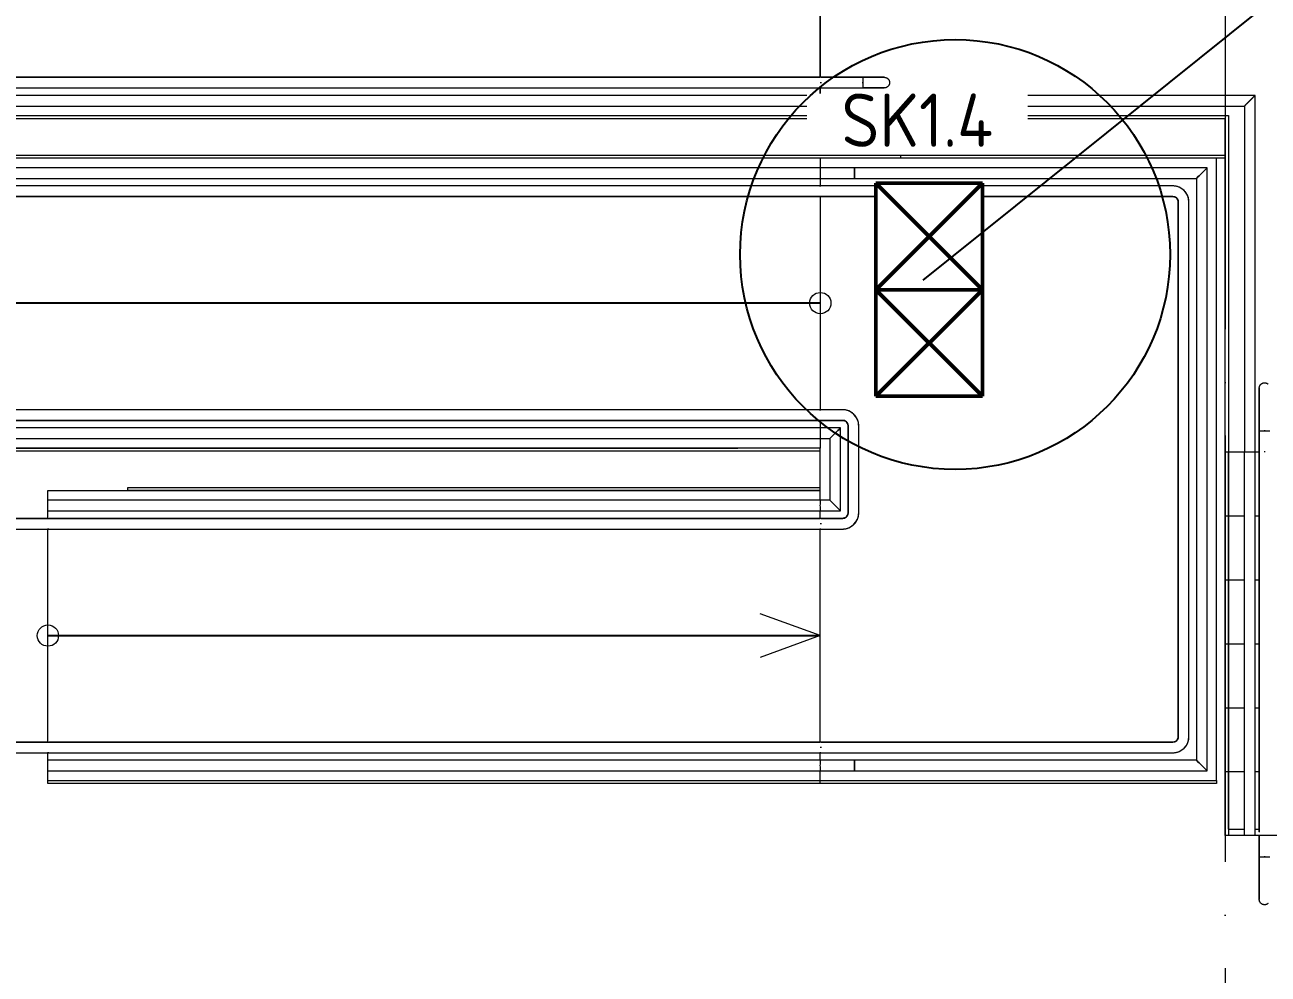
# Model space of a CAD drawing. Header units: millimetres. Extents: x -325553 to 627452, y -28539 to 738858.
# Drawn here: x -39598 to -33764, y 139935 to 144390 of the extents above; entities that cross this region are included whole.
import ezdxf

# ---------------------------------------------------------------- set-up
doc = ezdxf.new("R2010")
doc.units = ezdxf.units.MM
doc.set_wipeout_variables(frame=1)
doc.linetypes.add('ADSK_Линия сетки', pattern=[25, 20, -2.5, 0, -2.5])
for name, color, linetype in [('000_доп.МДУ', 7, 'Continuous'), ('Стены', 194, 'Continuous'), ('Узлы', 7, 'Continuous')]:
    doc.layers.add(name, color=color, linetype=linetype)
for name, color, linetype, lineweight in [('Аннотация', 7, 'Continuous', 18), ('Лестницы', 252, 'Continuous', 9), ('Маркировка Не АУ', 7, 'Continuous', 25), ('НО СКУД', 7, 'Continuous', 50), ('Ограждение', 252, 'Continuous', 9), ('Оси', 252, 'Continuous', 9), ('Пандусы', 7, 'Continuous', 18), ('Стены наружные', 7, 'Continuous', 18)]:
    doc.layers.add(name, color=color, linetype=linetype, lineweight=lineweight)
doc.styles.add('ISOCPEUR', font='isocpeur.ttf', dxfattribs={"width": 0.9, "height": 350})

# ---------------------------------------------------------------- blocks, each defined once
blk = doc.blocks.new('1 этаж')
at = {"layer": 'Аннотация', "color": 251, "lineweight": 20, "true_color": 0x636466}
for q in [(-36887.7, -28631.1), (-36887.7, -28836.3)]:
    blk.add_line((-36605.8, -28733.7), q, dxfattribs=at)
for centre in [(-36605.8, -27173.7), (-40230.8, -28733.7)]:
    blk.add_circle(centre, 50, dxfattribs=at)
at = {"layer": 'Лестницы', "color": 251, "true_color": 0x636466}
for p, q in [((-36605.8, -25112.9), (-36605.8, -26114.6)), ((-36605.8, -26162.9), (-36605.8, -26198.7)), ((-36605.8, -26248.7), (-36605.8, -26293.7)), ((-36605.8, -26293.7), (-34690.8, -26293.7)), ((-34690.8, -26293.7), (-34690.8, -27872.3)), ((-34690.8, -27872.3), (-34615.8, -27872.3)), ((-34690.8, -28172.3), (-34690.8, -27872.3)), ((-34690.8, -27872.3), (-34615.8, -27872.3)), ((-34565.4, -27872.3), (-34545.8, -27872.3)), ((-34565.4, -27872.3), (-34545.8, -27872.3)), ((-34690.8, -28472.3), (-34690.8, -28172.3)), ((-34690.8, -28172.3), (-34615.8, -28172.3)), ((-34690.8, -28172.3), (-34615.8, -28172.3)), ((-34565.8, -28172.3), (-34545.8, -28172.3)), ((-34565.8, -28172.3), (-34545.8, -28172.3)), ((-34690.8, -28772.3), (-34690.8, -28472.3)), ((-34690.8, -28472.3), (-34615.8, -28472.3)), ((-34690.8, -28472.3), (-34615.8, -28472.3)), ((-34565.8, -28472.3), (-34545.8, -28472.3)), ((-34565.8, -28472.3), (-34545.8, -28472.3)), ((-34690.8, -29072.3), (-34690.8, -28772.3)), ((-34690.8, -28772.3), (-34615.8, -28772.3)), ((-34690.8, -28772.3), (-34615.8, -28772.3)), ((-34565.8, -28772.3), (-34545.8, -28772.3)), ((-34565.8, -28772.3), (-34545.8, -28772.3)), ((-34690.8, -29372.3), (-34690.8, -29072.3)), ((-34690.8, -29072.3), (-34615.8, -29072.3)), ((-34690.8, -29072.3), (-34615.8, -29072.3)), ((-34565.8, -29072.3), (-34545.8, -29072.3)), ((-34565.8, -29072.3), (-34545.8, -29072.3)), ((-34690.8, -29642.3), (-34690.8, -29372.3)), ((-34690.8, -29372.3), (-34615.8, -29372.3)), ((-34690.8, -29372.3), (-34615.8, -29372.3)), ((-34565.8, -29372.3), (-34545.8, -29372.3)), ((-34565.8, -29372.3), (-34545.8, -29372.3))]:
    blk.add_line(p, q, dxfattribs=at)
at = {"layer": 'Ограждение', "color": 251, "true_color": 0x636466}
for p, q in [((-42603.8, -26113.7), (-36607.8, -26113.7)), ((-36605.8, -26113.7), (-42601.8, -26113.7)), ((-36603.8, -26113.7), (-36607.8, -26113.7)), ((-36603.8, -26113.7), (-36605.8, -26113.7)), ((-36405.8, -26113.7), (-36603.8, -26113.7)), ((-36603.8, -26113.7), (-36405.8, -26113.7)), ((-36603.8, -26141.1), (-36603.8, -26136.4)), ((-36603.8, -26136.4), (-36603.8, -26141.1)), ((-36405.8, -26113.7), (-36405.8, -26163.7)), ((-36405.8, -26141.1), (-36405.8, -26136.4)), ((-36405.8, -26136.4), (-36405.8, -26138.7)), ((-36405.8, -26138.7), (-36405.8, -26141.1)), ((-42603.8, -26163.7), (-36607.8, -26163.7)), ((-42601.8, -26163.7), (-36605.8, -26163.7)), ((-36603.8, -26163.7), (-36607.8, -26163.7)), ((-36605.8, -26163.7), (-36603.8, -26163.7)), ((-36603.8, -26163.7), (-36605.8, -26163.7)), ((-36605.8, -26163.7), (-36603.8, -26163.7)), ((-36603.8, -26163.7), (-36405.8, -26163.7)), ((-36603.8, -26163.7), (-36405.8, -26163.7)), ((-36605.8, -26198.7), (-42604.8, -26198.7)), ((-42604.8, -26248.7), (-36605.8, -26248.7)), ((-34565.4, -26198.7), (-36605.8, -26198.7)), ((-36605.8, -26198.7), (-36605.8, -26248.7)), ((-36605.8, -26248.7), (-34615.4, -26248.7)), ((-34615.4, -26248.7), (-34615.4, -27872.3)), ((-34565.4, -27872.3), (-34565.4, -26198.7)), ((-36606.8, -26538.7), (-42606.8, -26538.7)), ((-36445.8, -26538.7), (-36606.8, -26538.7)), ((-34790.8, -26538.7), (-36445.8, -26538.7)), ((-36445.8, -26538.7), (-36445.8, -26588.7)), ((-36445.8, -26588.7), (-36445.8, -26538.7)), ((-34790.8, -29368.7), (-34790.8, -26538.7)), ((-42606.8, -26588.7), (-36606.8, -26588.7)), ((-36606.8, -26588.7), (-36445.8, -26588.7)), ((-36445.8, -26588.7), (-34840.8, -26588.7)), ((-34840.8, -26588.7), (-34840.8, -29318.7)), ((-36609.8, -26623.7), (-42605.8, -26623.7)), ((-36607.8, -26623.7), (-42603.8, -26623.7)), ((-36603.8, -26623.7), (-36607.8, -26623.7)), ((-36603.8, -26623.7), (-36607.8, -26623.7)), ((-36606.8, -26623.7), (-36603.8, -26623.7)), ((-36445.8, -26623.7), (-36603.8, -26623.7)), ((-34950.8, -26623.7), (-36603.8, -26623.7)), ((-34950.8, -26623.7), (-36445.8, -26623.7)), ((-42605.8, -26673.7), (-36609.8, -26673.7)), ((-36607.8, -26673.7), (-42603.8, -26673.7)), ((-36603.8, -26673.7), (-36607.8, -26673.7)), ((-36603.8, -26673.7), (-36607.8, -26673.7)), ((-36603.8, -26673.7), (-36606.8, -26673.7)), ((-36603.8, -26673.7), (-36445.8, -26673.7)), ((-34950.8, -26673.7), (-36603.8, -26673.7)), ((-36445.8, -26673.7), (-34950.8, -26673.7)), ((-34925.8, -26698.7), (-34925.8, -29208.7)), ((-34925.8, -29208.7), (-34925.8, -26698.7)), ((-34875.8, -29208.7), (-34875.8, -26698.7)), ((-34875.8, -29208.7), (-34875.8, -26698.7)), ((-36607.8, -27673.7), (-42603.8, -27673.7)), ((-36609.8, -27673.7), (-42447.8, -27673.7)), ((-36603.8, -27673.7), (-36607.8, -27673.7)), ((-36603.8, -27673.7), (-36607.8, -27673.7)), ((-36606.8, -27673.7), (-36603.8, -27673.7)), ((-36500.8, -27673.7), (-36603.8, -27673.7)), ((-36500.8, -27673.7), (-36603.8, -27673.7)), ((-36607.8, -27723.7), (-42603.8, -27723.7)), ((-42447.8, -27723.7), (-36609.8, -27723.7)), ((-36606.8, -27758.7), (-42447.8, -27758.7)), ((-36603.8, -27723.7), (-36607.8, -27723.7)), ((-36603.8, -27723.7), (-36607.8, -27723.7)), ((-36603.8, -27723.7), (-36606.8, -27723.7)), ((-36510.8, -27758.7), (-36606.8, -27758.7)), ((-36603.8, -27723.7), (-36500.8, -27723.7)), ((-36500.8, -27723.7), (-36603.8, -27723.7)), ((-36510.8, -28148.7), (-36510.8, -27758.7)), ((-36475.8, -27748.7), (-36475.8, -28158.7)), ((-36475.8, -28158.7), (-36475.8, -27748.7)), ((-36425.8, -28158.7), (-36425.8, -27748.7)), ((-36425.8, -28158.7), (-36425.8, -27748.7)), ((-34545.8, -27772.3), (-34545.8, -27866.4)), ((-34545.8, -27772.3), (-34495.8, -27772.3)), ((-34545.8, -27872.3), (-34545.8, -27772.3)), ((-34518.5, -27772.3), (-34523.1, -27772.3)), ((-34523.1, -27772.3), (-34520.8, -27772.3)), ((-34520.8, -27772.3), (-34518.5, -27772.3)), ((-42447.8, -27808.7), (-36606.8, -27808.7)), ((-36606.8, -27808.7), (-36560.8, -27808.7)), ((-36560.8, -27808.7), (-36560.8, -28098.7)), ((-34615.8, -27872.3), (-34565.8, -27872.3)), ((-34615.8, -29672.3), (-34615.8, -27872.3)), ((-34592.7, -27872.3), (-34588.1, -27872.3)), ((-34565.8, -29672.3), (-34565.8, -27872.3)), ((-34545.8, -27866.4), (-34545.8, -29655.8)), ((-34545.8, -29655.3), (-34545.8, -27872.3)), ((-36604.8, -28098.7), (-40230.8, -28098.7)), ((-36560.8, -28098.7), (-36604.8, -28098.7)), ((-40230.8, -28148.7), (-36604.8, -28148.7)), ((-36604.8, -28148.7), (-36510.8, -28148.7)), ((-40232.8, -28183.7), (-40430.8, -28183.7)), ((-40430.8, -28183.7), (-40232.8, -28183.7)), ((-40430.8, -28233.7), (-40232.8, -28233.7)), ((-40430.8, -28233.7), (-40232.8, -28233.7)), ((-40232.8, -28183.7), (-40228.8, -28183.7)), ((-40232.8, -28183.7), (-40229.8, -28183.7)), ((-40232.8, -28183.7), (-40228.8, -28183.7)), ((-40232.8, -28233.7), (-40228.8, -28233.7)), ((-40229.8, -28233.7), (-40232.8, -28233.7)), ((-40232.8, -28233.7), (-40228.8, -28233.7)), ((-40228.8, -28183.7), (-36607.8, -28183.7)), ((-40228.8, -28233.7), (-36607.8, -28233.7)), ((-36605.8, -28183.7), (-40226.8, -28183.7)), ((-40226.8, -28233.7), (-36605.8, -28233.7)), ((-36603.8, -28183.7), (-36607.8, -28183.7)), ((-36603.8, -28233.7), (-36607.8, -28233.7)), ((-36603.8, -28183.7), (-36605.8, -28183.7)), ((-36605.8, -28233.7), (-36603.8, -28233.7)), ((-36605.8, -28233.7), (-36603.8, -28233.7)), ((-36603.8, -28233.7), (-36605.8, -28233.7)), ((-36500.8, -28183.7), (-36603.8, -28183.7)), ((-36603.8, -28183.7), (-36500.8, -28183.7)), ((-36603.8, -28211.1), (-36603.8, -28206.4)), ((-36603.8, -28206.4), (-36603.8, -28211.1)), ((-36603.8, -28233.7), (-36500.8, -28233.7)), ((-36603.8, -28233.7), (-36500.8, -28233.7)), ((-40232.8, -29233.7), (-40430.8, -29233.7)), ((-40430.8, -29233.7), (-40232.8, -29233.7)), ((-40430.8, -29283.7), (-40232.8, -29283.7)), ((-40430.8, -29283.7), (-40232.8, -29283.7)), ((-40232.8, -29233.7), (-40229.8, -29233.7)), ((-40232.8, -29233.7), (-40228.8, -29233.7)), ((-40232.8, -29233.7), (-40228.8, -29233.7)), ((-40229.8, -29283.7), (-40232.8, -29283.7)), ((-40232.8, -29283.7), (-40228.8, -29283.7)), ((-40232.8, -29283.7), (-40228.8, -29283.7)), ((-40228.8, -29233.7), (-36607.8, -29233.7)), ((-40228.8, -29283.7), (-36607.8, -29283.7)), ((-36605.8, -29233.7), (-40226.8, -29233.7)), ((-40226.8, -29283.7), (-36605.8, -29283.7)), ((-36603.8, -29233.7), (-36607.8, -29233.7)), ((-36603.8, -29283.7), (-36607.8, -29283.7)), ((-36603.8, -29233.7), (-36605.8, -29233.7)), ((-36605.8, -29283.7), (-36603.8, -29283.7)), ((-36603.8, -29283.7), (-36605.8, -29283.7)), ((-36605.8, -29283.7), (-36603.8, -29283.7)), ((-36445.8, -29233.7), (-36603.8, -29233.7)), ((-36603.8, -29233.7), (-34950.8, -29233.7)), ((-36603.8, -29261.1), (-36603.8, -29256.4)), ((-36603.8, -29256.4), (-36603.8, -29261.1)), ((-36603.8, -29283.7), (-36445.8, -29283.7)), ((-36603.8, -29283.7), (-34950.8, -29283.7)), ((-34950.8, -29233.7), (-36445.8, -29233.7)), ((-36445.8, -29283.7), (-34950.8, -29283.7)), ((-36604.8, -29318.7), (-40230.8, -29318.7)), ((-36445.8, -29318.7), (-36604.8, -29318.7)), ((-34840.8, -29318.7), (-36445.8, -29318.7)), ((-36445.8, -29368.7), (-36445.8, -29318.7)), ((-36445.8, -29318.7), (-36445.8, -29368.7)), ((-40230.8, -29368.7), (-36604.8, -29368.7)), ((-36604.8, -29368.7), (-36445.8, -29368.7)), ((-36445.8, -29368.7), (-34790.8, -29368.7)), ((-34565.8, -29672.3), (-34615.8, -29672.3)), ((-34545.8, -29672.3), (-34545.8, -29772.3)), ((-34545.8, -29772.3), (-34545.8, -29672.3)), ((-34545.8, -29772.3), (-34495.8, -29772.3)), ((-34523.1, -29772.3), (-34518.5, -29772.3)), ((-34520.8, -29772.3), (-34523.1, -29772.3)), ((-34518.5, -29772.3), (-34520.8, -29772.3))]:
    blk.add_line(p, q, dxfattribs=at)
at = {"layer": 'Ограждение', "color": 251, "true_color": 0x636466, "flags": 128}
for points in [[(-36603.8, -26113.7), (-36604.8, -26113.7), (-36605.8, -26113.7)], [(-36603.8, -26113.7), (-36604.8, -26113.7), (-36605.8, -26113.7)], [(-36405.8, -26113.7), (-36401.8, -26113.7), (-36397.8, -26113.7), (-36393.8, -26113.7), (-36389.9, -26113.7), (-36385.9, -26113.7), (-36382, -26113.7), (-36378.2, -26113.7), (-36374.3, -26113.7), (-36370.6, -26113.7), (-36366.9, -26113.7), (-36363.2, -26113.7), (-36359.6, -26113.7), (-36356.1, -26113.7), (-36352.7, -26113.7), (-36349.3, -26113.7), (-36346.1, -26113.7), (-36342.9, -26113.7), (-36339.9, -26113.7), (-36336.9, -26113.7), (-36334.1, -26113.7), (-36331.3, -26113.7), (-36328.7, -26113.7), (-36326.2, -26113.7), (-36323.9, -26113.7), (-36321.7, -26113.7), (-36319.6, -26113.7), (-36317.6, -26113.7), (-36315.8, -26113.7), (-36314.1, -26113.7), (-36312.6, -26113.7), (-36311.2, -26113.7), (-36310, -26113.7), (-36308.9, -26113.7), (-36308, -26113.7), (-36307.3, -26113.7), (-36306.7, -26113.7), (-36306.2, -26113.7), (-36305.9, -26113.7), (-36305.8, -26113.7), (-36305.8, -26113.7)], [(-36305.8, -26113.7), (-36305.9, -26113.7), (-36306.1, -26113.7), (-36306.5, -26113.7), (-36307.1, -26113.7), (-36307.8, -26113.7), (-36308.7, -26113.7), (-36309.7, -26113.7), (-36310.9, -26113.7), (-36312.2, -26113.7), (-36313.7, -26113.7), (-36315.3, -26113.7), (-36317.1, -26113.7), (-36319, -26113.7), (-36321.1, -26113.7), (-36323.3, -26113.7), (-36325.6, -26113.7), (-36328, -26113.7), (-36330.6, -26113.7), (-36333.3, -26113.7), (-36336.1, -26113.7), (-36339.1, -26113.7), (-36342.1, -26113.7), (-36345.2, -26113.7), (-36348.4, -26113.7), (-36351.8, -26113.7), (-36355.2, -26113.7), (-36358.7, -26113.7), (-36362.2, -26113.7), (-36365.9, -26113.7), (-36369.6, -26113.7), (-36373.3, -26113.7), (-36377.1, -26113.7), (-36381, -26113.7), (-36384.9, -26113.7), (-36388.8, -26113.7), (-36392.8, -26113.7), (-36396.7, -26113.7), (-36400.7, -26113.7), (-36404.7, -26113.7), (-36405.8, -26113.7)], [(-36305.8, -26113.7), (-36304.8, -26113.8), (-36303.8, -26113.8), (-36302.8, -26113.9), (-36301.8, -26114.1), (-36300.8, -26114.2), (-36299.9, -26114.4), (-36298.9, -26114.7), (-36297.9, -26115), (-36297, -26115.3), (-36296.1, -26115.7), (-36295.1, -26116.1), (-36294.3, -26116.6), (-36293.4, -26117), (-36292.5, -26117.5), (-36291.7, -26118.1), (-36290.9, -26118.7), (-36290.1, -26119.3), (-36289.3, -26119.9), (-36288.6, -26120.6), (-36287.9, -26121.3), (-36287.2, -26122), (-36286.5, -26122.8), (-36285.9, -26123.6), (-36285.3, -26124.4), (-36284.8, -26125.2), (-36284.2, -26126.1), (-36283.7, -26126.9), (-36283.3, -26127.8), (-36282.9, -26128.7), (-36282.5, -26129.7), (-36282.2, -26130.6), (-36281.8, -26131.6), (-36281.6, -26132.5), (-36281.4, -26133.5), (-36281.2, -26134.5), (-36281, -26135.5), (-36280.9, -26136.5), (-36280.8, -26137.5), (-36280.8, -26138.5), (-36280.8, -26138.7)], [(-36280.8, -26138.7), (-36280.8, -26139.7), (-36280.9, -26140.7), (-36281, -26141.7), (-36281.1, -26142.7), (-36281.3, -26143.7), (-36281.5, -26144.7), (-36281.8, -26145.6), (-36282.1, -26146.6), (-36282.4, -26147.5), (-36282.8, -26148.5), (-36283.2, -26149.4), (-36283.6, -26150.3), (-36284.1, -26151.2), (-36284.6, -26152), (-36285.2, -26152.8), (-36285.7, -26153.7), (-36286.4, -26154.5), (-36287, -26155.2), (-36287.7, -26156), (-36288.4, -26156.7), (-36289.1, -26157.3), (-36289.9, -26158), (-36290.7, -26158.6), (-36291.5, -26159.2), (-36292.3, -26159.8), (-36293.1, -26160.3), (-36294, -26160.8), (-36294.9, -26161.2), (-36295.8, -26161.7), (-36296.7, -26162), (-36297.7, -26162.4), (-36298.6, -26162.7), (-36299.6, -26162.9), (-36300.6, -26163.2), (-36301.5, -26163.4), (-36302.5, -26163.5), (-36303.5, -26163.6), (-36304.5, -26163.7), (-36305.5, -26163.7), (-36305.8, -26163.7)], [(-36605.8, -26163.7), (-36604.8, -26163.7), (-36603.8, -26163.7)], [(-36605.8, -26163.7), (-36604.8, -26163.7), (-36603.8, -26163.7)], [(-36405.8, -26163.7), (-36401.8, -26163.7), (-36397.8, -26163.7), (-36393.8, -26163.7), (-36389.9, -26163.7), (-36385.9, -26163.7), (-36382, -26163.7), (-36378.2, -26163.7), (-36374.3, -26163.7), (-36370.6, -26163.7), (-36366.9, -26163.7), (-36363.2, -26163.7), (-36359.6, -26163.7), (-36356.1, -26163.7), (-36352.7, -26163.7), (-36349.3, -26163.7), (-36346.1, -26163.7), (-36342.9, -26163.7), (-36339.9, -26163.7), (-36336.9, -26163.7), (-36334.1, -26163.7), (-36331.3, -26163.7), (-36328.7, -26163.7), (-36326.2, -26163.7), (-36323.9, -26163.7), (-36321.7, -26163.7), (-36319.6, -26163.7), (-36317.6, -26163.7), (-36315.8, -26163.7), (-36314.1, -26163.7), (-36312.6, -26163.7), (-36311.2, -26163.7), (-36310, -26163.7), (-36308.9, -26163.7), (-36308, -26163.7), (-36307.3, -26163.7), (-36306.7, -26163.7), (-36306.2, -26163.7), (-36305.9, -26163.7), (-36305.8, -26163.7), (-36305.8, -26163.7)], [(-36305.8, -26163.7), (-36305.9, -26163.7), (-36306.1, -26163.7), (-36306.5, -26163.7), (-36307.1, -26163.7), (-36307.8, -26163.7), (-36308.7, -26163.7), (-36309.7, -26163.7), (-36310.9, -26163.7), (-36312.2, -26163.7), (-36313.7, -26163.7), (-36315.3, -26163.7), (-36317.1, -26163.7), (-36319, -26163.7), (-36321.1, -26163.7), (-36323.3, -26163.7), (-36325.6, -26163.7), (-36328, -26163.7), (-36330.6, -26163.7), (-36333.3, -26163.7), (-36336.1, -26163.7), (-36339.1, -26163.7), (-36342.1, -26163.7), (-36345.2, -26163.7), (-36348.4, -26163.7), (-36351.8, -26163.7), (-36355.2, -26163.7), (-36358.7, -26163.7), (-36362.2, -26163.7), (-36365.9, -26163.7), (-36369.6, -26163.7), (-36373.3, -26163.7), (-36377.1, -26163.7), (-36381, -26163.7), (-36384.9, -26163.7), (-36388.8, -26163.7), (-36392.8, -26163.7), (-36396.7, -26163.7), (-36400.7, -26163.7), (-36404.7, -26163.7), (-36405.8, -26163.7)], [(-36605.8, -26202.1), (-36605.8, -26206.1), (-36605.8, -26211.2), (-36605.8, -26217.3), (-36605.8, -26223.7), (-36605.8, -26230.2), (-36605.8, -26236.2), (-36605.8, -26241.4), (-36605.8, -26245.4)], [(-34840.8, -26588.7), (-34839.9, -26587.9), (-34837.4, -26585.4), (-34833.5, -26581.4), (-34828.3, -26576.2), (-34822.3, -26570.2), (-34815.8, -26563.7), (-34809.3, -26557.3), (-34803.3, -26551.2), (-34798.1, -26546.1), (-34794.1, -26542.1), (-34791.7, -26539.6), (-34790.8, -26538.7)], [(-34790.8, -26538.7), (-34791.7, -26539.6), (-34794.1, -26542.1), (-34798.1, -26546.1), (-34803.3, -26551.2), (-34809.3, -26557.3), (-34815.8, -26563.7), (-34822.3, -26570.2), (-34828.3, -26576.2), (-34833.5, -26581.4), (-34837.4, -26585.4), (-34839.9, -26587.9), (-34840.8, -26588.7)], [(-36609.8, -26623.7), (-36606.8, -26623.7), (-36603.8, -26623.7)], [(-34875.8, -26698.7), (-34875.9, -26695.7), (-34876, -26692.7), (-34876.3, -26689.8), (-34876.8, -26686.8), (-34877.3, -26683.8), (-34877.9, -26680.9), (-34878.7, -26678), (-34879.6, -26675.1), (-34880.6, -26672.3), (-34881.7, -26669.5), (-34882.9, -26666.8), (-34884.3, -26664.1), (-34885.7, -26661.5), (-34887.3, -26658.9), (-34888.9, -26656.4), (-34890.6, -26653.9), (-34892.5, -26651.6), (-34894.4, -26649.3), (-34896.4, -26647.1), (-34898.5, -26644.9), (-34900.7, -26642.9), (-34903, -26640.9), (-34905.4, -26639.1), (-34907.8, -26637.3), (-34910.3, -26635.6), (-34912.8, -26634.1), (-34915.4, -26632.6), (-34918.1, -26631.2), (-34920.8, -26630), (-34923.6, -26628.8), (-34926.4, -26627.8), (-34929.3, -26626.9), (-34932.2, -26626.1), (-34935.1, -26625.4), (-34938.1, -26624.8), (-34941, -26624.4), (-34944, -26624), (-34947, -26623.8), (-34950, -26623.7), (-34950.8, -26623.7)], [(-34875.8, -26698.7), (-34875.9, -26695.7), (-34876, -26692.7), (-34876.3, -26689.8), (-34876.8, -26686.8), (-34877.3, -26683.8), (-34877.9, -26680.9), (-34878.7, -26678), (-34879.6, -26675.1), (-34880.6, -26672.3), (-34881.7, -26669.5), (-34882.9, -26666.8), (-34884.3, -26664.1), (-34885.7, -26661.5), (-34887.3, -26658.9), (-34888.9, -26656.4), (-34890.6, -26653.9), (-34892.5, -26651.6), (-34894.4, -26649.3), (-34896.4, -26647.1), (-34898.5, -26644.9), (-34900.7, -26642.9), (-34903, -26640.9), (-34905.4, -26639.1), (-34907.8, -26637.3), (-34910.3, -26635.6), (-34912.8, -26634.1), (-34915.4, -26632.6), (-34918.1, -26631.2), (-34920.8, -26630), (-34923.6, -26628.8), (-34926.4, -26627.8), (-34929.3, -26626.9), (-34932.2, -26626.1), (-34935.1, -26625.4), (-34938.1, -26624.8), (-34941, -26624.4), (-34944, -26624), (-34947, -26623.8), (-34950, -26623.7)], [(-36603.8, -26673.7), (-36606.8, -26673.7), (-36609.8, -26673.7)], [(-34950.8, -26673.7), (-34949.8, -26673.8), (-34948.8, -26673.8), (-34947.8, -26673.9), (-34946.8, -26674.1), (-34945.8, -26674.2), (-34944.9, -26674.4), (-34943.9, -26674.7), (-34942.9, -26675), (-34942, -26675.3), (-34941.1, -26675.7), (-34940.1, -26676.1), (-34939.3, -26676.6), (-34938.4, -26677), (-34937.5, -26677.5), (-34936.7, -26678.1), (-34935.9, -26678.7), (-34935.1, -26679.3), (-34934.3, -26679.9), (-34933.6, -26680.6), (-34932.9, -26681.3), (-34932.2, -26682), (-34931.5, -26682.8), (-34930.9, -26683.6), (-34930.3, -26684.4), (-34929.8, -26685.2), (-34929.2, -26686.1), (-34928.7, -26686.9), (-34928.3, -26687.8), (-34927.9, -26688.7), (-34927.5, -26689.7), (-34927.2, -26690.6), (-34926.8, -26691.6), (-34926.6, -26692.5), (-34926.4, -26693.5), (-34926.2, -26694.5), (-34926, -26695.5), (-34925.9, -26696.5), (-34925.8, -26697.5), (-34925.8, -26698.5), (-34925.8, -26698.7)], [(-34545.8, -27572.3), (-34545.8, -27571.3), (-34545.7, -27570.3), (-34545.6, -27569.3), (-34545.5, -27568.3), (-34545.3, -27567.3), (-34545.1, -27566.4), (-34544.8, -27565.4), (-34544.5, -27564.4), (-34544.2, -27563.5), (-34543.8, -27562.6), (-34543.4, -27561.7), (-34543, -27560.8), (-34542.5, -27559.9), (-34542, -27559), (-34541.4, -27558.2), (-34540.9, -27557.4), (-34540.2, -27556.6), (-34539.6, -27555.8), (-34538.9, -27555.1), (-34538.2, -27554.4), (-34537.5, -27553.7), (-34536.7, -27553), (-34535.9, -27552.4), (-34535.1, -27551.8), (-34534.3, -27551.3), (-34533.5, -27550.8), (-34532.6, -27550.3), (-34531.7, -27549.8), (-34530.8, -27549.4), (-34529.9, -27549), (-34528.9, -27548.7), (-34528, -27548.4), (-34527, -27548.1), (-34526, -27547.9), (-34525.1, -27547.7), (-34524.1, -27547.5), (-34523.1, -27547.4), (-34522.1, -27547.3), (-34521.1, -27547.3), (-34520.8, -27547.3)], [(-34545.8, -27772.3), (-34545.8, -27764.3), (-34545.8, -27756.3), (-34545.8, -27748.4), (-34545.8, -27740.4), (-34545.8, -27732.6), (-34545.8, -27724.8), (-34545.8, -27717), (-34545.8, -27709.4), (-34545.8, -27701.9), (-34545.8, -27694.4), (-34545.8, -27687.1), (-34545.8, -27680), (-34545.8, -27672.9), (-34545.8, -27666.1), (-34545.8, -27659.4), (-34545.8, -27652.9), (-34545.8, -27646.6), (-34545.8, -27640.4), (-34545.8, -27634.5), (-34545.8, -27628.8), (-34545.8, -27623.4), (-34545.8, -27618.2), (-34545.8, -27613.2), (-34545.8, -27608.5), (-34545.8, -27604), (-34545.8, -27599.8), (-34545.8, -27595.9), (-34545.8, -27592.3), (-34545.8, -27589), (-34545.8, -27585.9), (-34545.8, -27583.2), (-34545.8, -27580.7), (-34545.8, -27578.6), (-34545.8, -27576.7), (-34545.8, -27575.2), (-34545.8, -27574), (-34545.8, -27573.1), (-34545.8, -27572.6), (-34545.8, -27572.3), (-34545.8, -27572.3)], [(-34545.8, -27572.3), (-34545.8, -27572.5), (-34545.8, -27573), (-34545.8, -27573.8), (-34545.8, -27574.9), (-34545.8, -27576.3), (-34545.8, -27578), (-34545.8, -27580.1), (-34545.8, -27582.5), (-34545.8, -27585.1), (-34545.8, -27588.1), (-34545.8, -27591.4), (-34545.8, -27594.9), (-34545.8, -27598.7), (-34545.8, -27602.9), (-34545.8, -27607.2), (-34545.8, -27611.9), (-34545.8, -27616.8), (-34545.8, -27622), (-34545.8, -27627.3), (-34545.8, -27633), (-34545.8, -27638.8), (-34545.8, -27644.9), (-34545.8, -27651.1), (-34545.8, -27657.6), (-34545.8, -27664.3), (-34545.8, -27671.1), (-34545.8, -27678), (-34545.8, -27685.2), (-34545.8, -27692.4), (-34545.8, -27699.8), (-34545.8, -27707.4), (-34545.8, -27715), (-34545.8, -27722.7), (-34545.8, -27730.5), (-34545.8, -27738.3), (-34545.8, -27746.2), (-34545.8, -27754.2), (-34545.8, -27762.2), (-34545.8, -27770.2), (-34545.8, -27772.3)], [(-34520.8, -27547.3), (-34519.8, -27547.3), (-34518.8, -27547.4), (-34517.8, -27547.5), (-34516.8, -27547.6), (-34515.8, -27547.8), (-34514.9, -27548), (-34513.9, -27548.3), (-34512.9, -27548.6), (-34512, -27548.9), (-34511.1, -27549.3), (-34510.2, -27549.7), (-34509.3, -27550.1), (-34508.4, -27550.6), (-34507.5, -27551.1), (-34506.7, -27551.7), (-34505.9, -27552.3), (-34505.1, -27552.9), (-34504.3, -27553.5), (-34503.6, -27554.2)], [(-36609.8, -27673.7), (-36606.8, -27673.7), (-36603.8, -27673.7)], [(-36425.8, -27748.7), (-36425.9, -27745.7), (-36426, -27742.7), (-36426.3, -27739.8), (-36426.8, -27736.8), (-36427.3, -27733.8), (-36427.9, -27730.9), (-36428.7, -27728), (-36429.6, -27725.1), (-36430.6, -27722.3), (-36431.7, -27719.5), (-36432.9, -27716.8), (-36434.3, -27714.1), (-36435.7, -27711.5), (-36437.3, -27708.9), (-36438.9, -27706.4), (-36440.6, -27703.9), (-36442.5, -27701.6), (-36444.4, -27699.3), (-36446.4, -27697.1), (-36448.5, -27694.9), (-36450.7, -27692.9), (-36453, -27690.9), (-36455.4, -27689.1), (-36457.8, -27687.3), (-36460.3, -27685.6), (-36462.8, -27684.1), (-36465.4, -27682.6), (-36468.1, -27681.2), (-36470.8, -27680), (-36473.6, -27678.8), (-36476.4, -27677.8), (-36479.3, -27676.9), (-36482.2, -27676.1), (-36485.1, -27675.4), (-36488.1, -27674.8), (-36491, -27674.4), (-36494, -27674), (-36497, -27673.8), (-36500, -27673.7), (-36500.8, -27673.7)], [(-36425.8, -27748.7), (-36425.9, -27745.7), (-36426, -27742.7), (-36426.3, -27739.8), (-36426.8, -27736.8), (-36427.3, -27733.8), (-36427.9, -27730.9), (-36428.7, -27728), (-36429.6, -27725.1), (-36430.6, -27722.3), (-36431.7, -27719.5), (-36432.9, -27716.8), (-36434.3, -27714.1), (-36435.7, -27711.5), (-36437.3, -27708.9), (-36438.9, -27706.4), (-36440.6, -27703.9), (-36442.5, -27701.6), (-36444.4, -27699.3), (-36446.4, -27697.1), (-36448.5, -27694.9), (-36450.7, -27692.9), (-36453, -27690.9), (-36455.4, -27689.1), (-36457.8, -27687.3), (-36460.3, -27685.6), (-36462.8, -27684.1), (-36465.4, -27682.6), (-36468.1, -27681.2), (-36470.8, -27680), (-36473.6, -27678.8), (-36476.4, -27677.8), (-36479.3, -27676.9), (-36482.2, -27676.1), (-36485.1, -27675.4), (-36488.1, -27674.8), (-36491, -27674.4), (-36494, -27674), (-36497, -27673.8), (-36500, -27673.7)], [(-36603.8, -27723.7), (-36606.8, -27723.7), (-36609.8, -27723.7)], [(-36560.8, -27808.7), (-36559.9, -27807.9), (-36557.4, -27805.4), (-36553.5, -27801.4), (-36548.3, -27796.2), (-36542.3, -27790.2), (-36535.8, -27783.7), (-36529.3, -27777.3), (-36523.3, -27771.2), (-36518.1, -27766.1), (-36514.1, -27762.1), (-36511.7, -27759.6), (-36510.8, -27758.7)], [(-36510.8, -27758.7), (-36511.7, -27759.6), (-36514.1, -27762.1), (-36518.1, -27766.1), (-36523.3, -27771.2), (-36529.3, -27777.3), (-36535.8, -27783.7), (-36542.3, -27790.2), (-36548.3, -27796.2), (-36553.5, -27801.4), (-36557.4, -27805.4), (-36559.9, -27807.9), (-36560.8, -27808.7)], [(-36500.8, -27723.7), (-36499.8, -27723.8), (-36498.8, -27723.8), (-36497.8, -27723.9), (-36496.8, -27724.1), (-36495.8, -27724.2), (-36494.9, -27724.4), (-36493.9, -27724.7), (-36492.9, -27725), (-36492, -27725.3), (-36491.1, -27725.7), (-36490.1, -27726.1), (-36489.3, -27726.6), (-36488.4, -27727), (-36487.5, -27727.5), (-36486.7, -27728.1), (-36485.9, -27728.7), (-36485.1, -27729.3), (-36484.3, -27729.9), (-36483.6, -27730.6), (-36482.9, -27731.3), (-36482.2, -27732), (-36481.5, -27732.8), (-36480.9, -27733.6), (-36480.3, -27734.4), (-36479.8, -27735.2), (-36479.2, -27736.1), (-36478.7, -27736.9), (-36478.3, -27737.8), (-36477.9, -27738.7), (-36477.5, -27739.7), (-36477.2, -27740.6), (-36476.8, -27741.6), (-36476.6, -27742.5), (-36476.4, -27743.5), (-36476.2, -27744.5), (-36476, -27745.5), (-36475.9, -27746.5), (-36475.8, -27747.5), (-36475.8, -27748.5), (-36475.8, -27748.7)], [(-40230.8, -28148.7), (-40230.8, -28147.9), (-40230.8, -28145.4), (-40230.8, -28141.4), (-40230.8, -28136.2), (-40230.8, -28130.2), (-40230.8, -28123.7), (-40230.8, -28117.3), (-40230.8, -28111.2), (-40230.8, -28106.1), (-40230.8, -28102.1), (-40230.8, -28099.6), (-40230.8, -28098.7)], [(-36560.8, -28098.7), (-36559.9, -28099.6), (-36557.4, -28102.1), (-36553.5, -28106.1), (-36548.3, -28111.2), (-36542.3, -28117.3), (-36535.8, -28123.7), (-36529.3, -28130.2), (-36523.3, -28136.2), (-36518.1, -28141.4), (-36514.1, -28145.4), (-36511.7, -28147.9), (-36510.8, -28148.7)], [(-36510.8, -28148.7), (-36511.7, -28147.9), (-36514.1, -28145.4), (-36518.1, -28141.4), (-36523.3, -28136.2), (-36529.3, -28130.2), (-36535.8, -28123.7), (-36542.3, -28117.3), (-36548.3, -28111.2), (-36553.5, -28106.1), (-36557.4, -28102.1), (-36559.9, -28099.6), (-36560.8, -28098.7)], [(-36500.8, -28233.7), (-36497.8, -28233.7), (-36494.8, -28233.5), (-36491.8, -28233.2), (-36488.8, -28232.8), (-36485.9, -28232.2), (-36483, -28231.6), (-36480.1, -28230.8), (-36477.2, -28229.9), (-36474.4, -28228.9), (-36471.6, -28227.8), (-36468.9, -28226.6), (-36466.2, -28225.3), (-36463.5, -28223.8), (-36461, -28222.3), (-36458.5, -28220.6), (-36456, -28218.9), (-36453.6, -28217), (-36451.3, -28215.1), (-36449.1, -28213.1), (-36447, -28211), (-36445, -28208.8), (-36443, -28206.5), (-36441.1, -28204.2), (-36439.4, -28201.7), (-36437.7, -28199.3), (-36436.1, -28196.7), (-36434.7, -28194.1), (-36433.3, -28191.4), (-36432, -28188.7), (-36430.9, -28185.9), (-36429.9, -28183.1), (-36428.9, -28180.2), (-36428.1, -28177.3), (-36427.5, -28174.4), (-36426.9, -28171.5), (-36426.4, -28168.5), (-36426.1, -28165.5), (-36425.9, -28162.5), (-36425.8, -28159.5), (-36425.8, -28158.7)], [(-36475.8, -28158.7), (-36475.8, -28159.7), (-36475.9, -28160.7), (-36476, -28161.7), (-36476.1, -28162.7), (-36476.3, -28163.7), (-36476.5, -28164.7), (-36476.8, -28165.6), (-36477.1, -28166.6), (-36477.4, -28167.5), (-36477.8, -28168.5), (-36478.2, -28169.4), (-36478.6, -28170.3), (-36479.1, -28171.2), (-36479.6, -28172), (-36480.2, -28172.8), (-36480.7, -28173.7), (-36481.4, -28174.5), (-36482, -28175.2), (-36482.7, -28176), (-36483.4, -28176.7), (-36484.1, -28177.3), (-36484.9, -28178), (-36485.7, -28178.6), (-36486.5, -28179.2), (-36487.3, -28179.8), (-36488.1, -28180.3), (-36489, -28180.8), (-36489.9, -28181.2), (-36490.8, -28181.7), (-36491.7, -28182), (-36492.7, -28182.4), (-36493.6, -28182.7), (-36494.6, -28182.9), (-36495.6, -28183.2), (-36496.5, -28183.4), (-36497.5, -28183.5), (-36498.5, -28183.6), (-36499.5, -28183.7), (-36500.5, -28183.7), (-36500.8, -28183.7)], [(-36500.8, -28233.7), (-36497.8, -28233.7), (-36494.8, -28233.5), (-36491.8, -28233.2), (-36488.8, -28232.8), (-36485.9, -28232.2), (-36483, -28231.6), (-36480.1, -28230.8), (-36477.2, -28229.9), (-36474.4, -28228.9), (-36471.6, -28227.8), (-36468.9, -28226.6), (-36466.2, -28225.3), (-36463.5, -28223.8), (-36461, -28222.3), (-36458.5, -28220.6), (-36456, -28218.9), (-36453.6, -28217), (-36451.3, -28215.1), (-36449.1, -28213.1), (-36447, -28211), (-36445, -28208.8), (-36443, -28206.5), (-36441.1, -28204.2), (-36439.4, -28201.7), (-36437.7, -28199.3), (-36436.1, -28196.7), (-36434.7, -28194.1), (-36433.3, -28191.4), (-36432, -28188.7), (-36430.9, -28185.9), (-36429.9, -28183.1), (-36428.9, -28180.2), (-36428.1, -28177.3), (-36427.5, -28174.4), (-36426.9, -28171.5), (-36426.4, -28168.5), (-36426.1, -28165.5), (-36425.9, -28162.5), (-36425.8, -28159.5)], [(-40232.8, -28183.7), (-40229.8, -28183.7), (-40226.8, -28183.7)], [(-40226.8, -28233.7), (-40229.8, -28233.7), (-40232.8, -28233.7)], [(-36603.8, -28183.7), (-36604.8, -28183.7), (-36605.8, -28183.7)], [(-36603.8, -28183.7), (-36604.8, -28183.7), (-36605.8, -28183.7)], [(-36605.8, -28233.7), (-36604.8, -28233.7), (-36603.8, -28233.7)], [(-36605.8, -28233.7), (-36604.8, -28233.7), (-36603.8, -28233.7)], [(-34950.8, -29283.7), (-34947.8, -29283.7), (-34944.8, -29283.5), (-34941.8, -29283.2), (-34938.8, -29282.8), (-34935.9, -29282.2), (-34933, -29281.6), (-34930.1, -29280.8), (-34927.2, -29279.9), (-34924.4, -29278.9), (-34921.6, -29277.8), (-34918.9, -29276.6), (-34916.2, -29275.3), (-34913.5, -29273.8), (-34911, -29272.3), (-34908.5, -29270.6), (-34906, -29268.9), (-34903.6, -29267), (-34901.3, -29265.1), (-34899.1, -29263.1), (-34897, -29261), (-34895, -29258.8), (-34893, -29256.5), (-34891.1, -29254.2), (-34889.4, -29251.7), (-34887.7, -29249.3), (-34886.1, -29246.7), (-34884.7, -29244.1), (-34883.3, -29241.4), (-34882, -29238.7), (-34880.9, -29235.9), (-34879.9, -29233.1), (-34878.9, -29230.2), (-34878.1, -29227.3), (-34877.5, -29224.4), (-34876.9, -29221.5), (-34876.4, -29218.5), (-34876.1, -29215.5), (-34875.9, -29212.5), (-34875.8, -29209.5), (-34875.8, -29208.7)], [(-34925.8, -29208.7), (-34925.8, -29209.7), (-34925.9, -29210.7), (-34926, -29211.7), (-34926.1, -29212.7), (-34926.3, -29213.7), (-34926.5, -29214.7), (-34926.8, -29215.6), (-34927.1, -29216.6), (-34927.4, -29217.5), (-34927.8, -29218.5), (-34928.2, -29219.4), (-34928.6, -29220.3), (-34929.1, -29221.2), (-34929.6, -29222), (-34930.2, -29222.8), (-34930.7, -29223.7), (-34931.4, -29224.5), (-34932, -29225.2), (-34932.7, -29226), (-34933.4, -29226.7), (-34934.1, -29227.3), (-34934.9, -29228), (-34935.7, -29228.6), (-34936.5, -29229.2), (-34937.3, -29229.8), (-34938.1, -29230.3), (-34939, -29230.8), (-34939.9, -29231.2), (-34940.8, -29231.7), (-34941.7, -29232), (-34942.7, -29232.4), (-34943.6, -29232.7), (-34944.6, -29232.9), (-34945.6, -29233.2), (-34946.5, -29233.4), (-34947.5, -29233.5), (-34948.5, -29233.6), (-34949.5, -29233.7), (-34950.5, -29233.7), (-34950.8, -29233.7)], [(-34950.8, -29283.7), (-34947.8, -29283.7), (-34944.8, -29283.5), (-34941.8, -29283.2), (-34938.8, -29282.8), (-34935.9, -29282.2), (-34933, -29281.6), (-34930.1, -29280.8), (-34927.2, -29279.9), (-34924.4, -29278.9), (-34921.6, -29277.8), (-34918.9, -29276.6), (-34916.2, -29275.3), (-34913.5, -29273.8), (-34911, -29272.3), (-34908.5, -29270.6), (-34906, -29268.9), (-34903.6, -29267), (-34901.3, -29265.1), (-34899.1, -29263.1), (-34897, -29261), (-34895, -29258.8), (-34893, -29256.5), (-34891.1, -29254.2), (-34889.4, -29251.7), (-34887.7, -29249.3), (-34886.1, -29246.7), (-34884.7, -29244.1), (-34883.3, -29241.4), (-34882, -29238.7), (-34880.9, -29235.9), (-34879.9, -29233.1), (-34878.9, -29230.2), (-34878.1, -29227.3), (-34877.5, -29224.4), (-34876.9, -29221.5), (-34876.4, -29218.5), (-34876.1, -29215.5), (-34875.9, -29212.5), (-34875.8, -29209.5)], [(-40232.8, -29233.7), (-40229.8, -29233.7), (-40226.8, -29233.7)], [(-40226.8, -29283.7), (-40229.8, -29283.7), (-40232.8, -29283.7)], [(-36603.8, -29233.7), (-36604.8, -29233.7), (-36605.8, -29233.7)], [(-36603.8, -29233.7), (-36604.8, -29233.7), (-36605.8, -29233.7)], [(-36605.8, -29283.7), (-36604.8, -29283.7), (-36603.8, -29283.7)], [(-36605.8, -29283.7), (-36604.8, -29283.7), (-36603.8, -29283.7)], [(-40230.8, -29368.7), (-40230.8, -29367.9), (-40230.8, -29365.4), (-40230.8, -29361.4), (-40230.8, -29356.2), (-40230.8, -29350.2), (-40230.8, -29343.7), (-40230.8, -29337.3), (-40230.8, -29331.2), (-40230.8, -29326.1), (-40230.8, -29322.1), (-40230.8, -29319.6), (-40230.8, -29318.7)], [(-34840.8, -29318.7), (-34839.9, -29319.6), (-34837.4, -29322.1), (-34833.5, -29326.1), (-34828.3, -29331.2), (-34822.3, -29337.3), (-34815.8, -29343.7), (-34809.3, -29350.2), (-34803.3, -29356.2), (-34798.1, -29361.4), (-34794.1, -29365.4), (-34791.7, -29367.9), (-34790.8, -29368.7)], [(-34790.8, -29368.7), (-34791.7, -29367.9), (-34794.1, -29365.4), (-34798.1, -29361.4), (-34803.3, -29356.2), (-34809.3, -29350.2), (-34815.8, -29343.7), (-34822.3, -29337.3), (-34828.3, -29331.2), (-34833.5, -29326.1), (-34837.4, -29322.1), (-34839.9, -29319.6), (-34840.8, -29318.7)], [(-34545.8, -29772.3), (-34545.8, -29780.3), (-34545.8, -29788.3), (-34545.8, -29796.3), (-34545.8, -29804.2), (-34545.8, -29812), (-34545.8, -29819.9), (-34545.8, -29827.6), (-34545.8, -29835.2), (-34545.8, -29842.8), (-34545.8, -29850.2), (-34545.8, -29857.5), (-34545.8, -29864.7), (-34545.8, -29871.7), (-34545.8, -29878.5), (-34545.8, -29885.2), (-34545.8, -29891.8), (-34545.8, -29898.1), (-34545.8, -29904.2), (-34545.8, -29910.1), (-34545.8, -29915.8), (-34545.8, -29921.2), (-34545.8, -29926.5), (-34545.8, -29931.4), (-34545.8, -29936.2), (-34545.8, -29940.6), (-34545.8, -29944.8), (-34545.8, -29948.7), (-34545.8, -29952.3), (-34545.8, -29955.7), (-34545.8, -29958.7), (-34545.8, -29961.5), (-34545.8, -29963.9), (-34545.8, -29966.1), (-34545.8, -29967.9), (-34545.8, -29969.4), (-34545.8, -29970.6), (-34545.8, -29971.5), (-34545.8, -29972.1), (-34545.8, -29972.3), (-34545.8, -29972.3)], [(-34545.8, -29972.3), (-34545.8, -29972.2), (-34545.8, -29971.7), (-34545.8, -29970.9), (-34545.8, -29969.8), (-34545.8, -29968.3), (-34545.8, -29966.6), (-34545.8, -29964.5), (-34545.8, -29962.2), (-34545.8, -29959.5), (-34545.8, -29956.5), (-34545.8, -29953.3), (-34545.8, -29949.7), (-34545.8, -29945.9), (-34545.8, -29941.8), (-34545.8, -29937.4), (-34545.8, -29932.7), (-34545.8, -29927.8), (-34545.8, -29922.7), (-34545.8, -29917.3), (-34545.8, -29911.7), (-34545.8, -29905.8), (-34545.8, -29899.7), (-34545.8, -29893.5), (-34545.8, -29887), (-34545.8, -29880.4), (-34545.8, -29873.6), (-34545.8, -29866.6), (-34545.8, -29859.4), (-34545.8, -29852.2), (-34545.8, -29844.8), (-34545.8, -29837.3), (-34545.8, -29829.7), (-34545.8, -29821.9), (-34545.8, -29814.2), (-34545.8, -29806.3), (-34545.8, -29798.4), (-34545.8, -29790.4), (-34545.8, -29782.5), (-34545.8, -29774.5), (-34545.8, -29772.3)], [(-34520.8, -29997.3), (-34521.8, -29997.3), (-34522.8, -29997.2), (-34523.8, -29997.1), (-34524.8, -29997), (-34525.8, -29996.8), (-34526.7, -29996.6), (-34527.7, -29996.3), (-34528.7, -29996), (-34529.6, -29995.7), (-34530.5, -29995.3), (-34531.5, -29994.9), (-34532.3, -29994.5), (-34533.2, -29994), (-34534.1, -29993.5), (-34534.9, -29992.9), (-34535.7, -29992.4), (-34536.5, -29991.8), (-34537.3, -29991.1), (-34538, -29990.4), (-34538.7, -29989.7), (-34539.4, -29989), (-34540.1, -29988.2), (-34540.7, -29987.5), (-34541.3, -29986.7), (-34541.8, -29985.8), (-34542.4, -29985), (-34542.9, -29984.1), (-34543.3, -29983.2), (-34543.7, -29982.3), (-34544.1, -29981.4), (-34544.4, -29980.4), (-34544.8, -29979.5), (-34545, -29978.5), (-34545.2, -29977.5), (-34545.4, -29976.6), (-34545.6, -29975.6), (-34545.7, -29974.6), (-34545.8, -29973.6), (-34545.8, -29972.6), (-34545.8, -29972.3)], [(-34504.1, -29990.9), (-34504.9, -29991.6), (-34505.7, -29992.2), (-34506.5, -29992.8), (-34507.3, -29993.3), (-34508.1, -29993.9), (-34509, -29994.4), (-34509.9, -29994.8), (-34510.8, -29995.2), (-34511.7, -29995.6), (-34512.7, -29996), (-34513.6, -29996.3), (-34514.6, -29996.5), (-34515.6, -29996.8), (-34516.6, -29996.9), (-34517.5, -29997.1), (-34518.5, -29997.2), (-34519.5, -29997.3), (-34520.5, -29997.3), (-34520.8, -29997.3)]]:
    blk.add_lwpolyline(points, dxfattribs=at)
at = {"layer": 'Ограждение', "color": 251, "true_color": 0x636466}
for centre, radius, start, end in [((-34950.8, -26698.7), 75, 0, 90), ((-34950.8, -26698.7), 25, 50.23514, 90), ((-34950.8, -26698.7), 25, 0, 90), ((-34950.8, -26698.7), 25, 1.4372, 39.76486), ((-36500.8, -27748.7), 75, 0, 90), ((-36500.8, -27748.7), 25, 0, 90), ((-36500.8, -27748.7), 25, 50.23514, 90), ((-36500.8, -27748.7), 25, 0, 39.76486), ((-36500.8, -28158.7), 75, 270, 0), ((-36500.8, -28158.7), 25, 270, 0), ((-36500.8, -28158.7), 25, 270, 309.76486), ((-36500.8, -28158.7), 25, 320.23514, 0), ((-34950.8, -29208.7), 75, 270, 0), ((-34950.8, -29208.7), 25, 270, 0), ((-34950.8, -29208.7), 25, 270, 309.76486), ((-34950.8, -29208.7), 25, 320.23514, 0)]:
    blk.add_arc(centre, radius, start, end, dxfattribs=at)
for points, knots in [([(-34615.4, -26248.7), (-34615.4, -26248.7), (-34615, -26248.3), (-34613.6, -26246.9), (-34612.1, -26245.4), (-34610.6, -26243.9), (-34609.2, -26242.5), (-34607.7, -26241), (-34605.7, -26239), (-34603.4, -26236.7), (-34601.5, -26234.8), (-34600, -26233.3), (-34598.4, -26231.8), (-34596.9, -26230.2), (-34595.3, -26228.6), (-34593.7, -26227), (-34592, -26225.4), (-34590.4, -26223.7), (-34588.8, -26222.1), (-34587.1, -26220.5), (-34585.5, -26218.9), (-34583.9, -26217.3), (-34582.4, -26215.7), (-34580.8, -26214.2), (-34579.3, -26212.7), (-34577.9, -26211.2), (-34576.5, -26209.8), (-34574.7, -26208.1), (-34573.1, -26206.4), (-34571.6, -26204.9), (-34570.2, -26203.5), (-34568.7, -26202), (-34567.2, -26200.6), (-34565.8, -26199.2), (-34565.4, -26198.7), (-34565.4, -26198.7)], [0, 0, 0, 0, 0.083333, 0.125, 0.166667, 0.208333, 0.229167, 0.25, 0.291667, 0.333333, 0.354167, 0.375, 0.395833, 0.416667, 0.4375, 0.458333, 0.479167, 0.5, 0.520833, 0.541667, 0.5625, 0.583333, 0.604167, 0.625, 0.645833, 0.666667, 0.6875, 0.708333, 0.75, 0.770833, 0.791667, 0.833333, 0.875, 0.916667, 1, 1, 1, 1]), ([(-36606.8, -26538.7), (-36606.7, -26538.7), (-36606.5, -26539.3), (-36606.3, -26541.8), (-36606.1, -26545.9), (-36605.9, -26552.8), (-36605.8, -26563.7), (-36605.9, -26576.8), (-36606.3, -26586.4), (-36606.6, -26588.7), (-36606.8, -26588.7)], [0, 0, 0, 0, 0.083333, 0.166667, 0.25, 0.333333, 0.5, 0.666667, 0.833333, 1, 1, 1, 1]), ([(-36606.8, -27758.7), (-36606.7, -27758.7), (-36606.5, -27759.3), (-36606.3, -27761.8), (-36606.1, -27765.9), (-36605.9, -27772.8), (-36605.8, -27783.7), (-36605.9, -27796.8), (-36606.3, -27806.4), (-36606.6, -27808.7), (-36606.8, -27808.7)], [0, 0, 0, 0, 0.083333, 0.166667, 0.25, 0.333333, 0.5, 0.666667, 0.833333, 1, 1, 1, 1]), ([(-36604.8, -28148.7), (-36604.9, -28148.7), (-36605.1, -28148.2), (-36605.3, -28145.6), (-36605.5, -28141.6), (-36605.7, -28134.6), (-36605.8, -28123.7), (-36605.7, -28110.6), (-36605.3, -28101.1), (-36605, -28098.7), (-36604.8, -28098.7)], [0, 0, 0, 0, 0.083333, 0.166667, 0.25, 0.333333, 0.5, 0.666667, 0.833333, 1, 1, 1, 1]), ([(-36604.8, -29368.7), (-36604.9, -29368.7), (-36605.1, -29368.2), (-36605.3, -29365.6), (-36605.5, -29361.6), (-36605.7, -29354.6), (-36605.8, -29343.7), (-36605.7, -29330.6), (-36605.3, -29321.1), (-36605, -29318.7), (-36604.8, -29318.7)], [0, 0, 0, 0, 0.083333, 0.166667, 0.25, 0.333333, 0.5, 0.666667, 0.833333, 1, 1, 1, 1])]:
    blk.add_open_spline(points, degree=3, knots=knots, dxfattribs=at)
blk.add_open_spline([(-34518.7, -27872.3), (-34519.4, -27872.3), (-34520.8, -27872.3), (-34522.2, -27872.3), (-34522.9, -27872.3)], degree=3, dxfattribs=at)
at = {"layer": 'Оси', "color": 251, "linetype": 'ADSK_Линия сетки', "ltscale": 100, "true_color": 0x636466}
blk.add_line((-34705.8, 32206.9), (-34705.8, -33769.9), dxfattribs=at)
at = {"layer": 'Пандусы', "color": 251, "true_color": 0x636466}
for p, q in [((-36605.8, -26114.6), (-36605.8, -25112.9)), ((-36605.8, -26198.7), (-36605.8, -26162.9)), ((-36605.8, -26293.7), (-36605.8, -26248.7)), ((-42605.8, -26293.7), (-36605.8, -26293.7)), ((-36605.8, -26493.7), (-42605.8, -26493.7)), ((-36605.8, -26493.7), (-36605.8, -26538.7)), ((-34745.8, -26493.7), (-36605.8, -26493.7)), ((-34745.8, -29413.7), (-34745.8, -26493.7)), ((-36605.8, -26588.7), (-36605.8, -26624.6)), ((-36605.8, -26672.9), (-36605.8, -27674.6)), ((-36605.8, -27722.9), (-36605.8, -27758.7)), ((-36605.8, -27808.7), (-36605.8, -27853.7)), ((-36605.8, -27853.7), (-42605.8, -27853.7)), ((-36605.8, -28053.7), (-36605.8, -27853.7)), ((-40230.8, -28098.7), (-40230.8, -28053.7)), ((-40230.8, -28053.7), (-36605.8, -28053.7)), ((-36605.8, -28098.7), (-36605.8, -28053.7)), ((-40230.8, -28184.6), (-40230.8, -28148.7)), ((-36605.8, -28184.6), (-36605.8, -28148.7)), ((-40230.8, -29234.6), (-40230.8, -28232.9)), ((-36605.8, -29234.6), (-36605.8, -28232.9)), ((-40230.8, -29318.7), (-40230.8, -29282.9)), ((-36605.8, -29318.7), (-36605.8, -29282.9)), ((-40230.8, -29413.7), (-40230.8, -29368.7)), ((-36605.8, -29413.7), (-36605.8, -29368.7)), ((-40230.8, -29413.7), (-36605.8, -29413.7)), ((-36605.8, -29413.7), (-34745.8, -29413.7))]:
    blk.add_line(p, q, dxfattribs=at)
at = {"layer": 'Стены наружные', "color": 251, "true_color": 0x636466}
for p, q in [((-34705.8, -26308.7), (-42605.8, -26308.7)), ((-42380.4, -26293.7), (-36605.8, -26293.7)), ((-36445.8, -26293.7), (-34690.8, -26293.7)), ((-36445.8, -26293.7), (-36445.8, -26308.7)), ((-34705.8, -29672.3), (-34705.8, -26308.7)), ((-34690.8, -26293.7), (-34690.8, -29672.3)), ((-42605.8, -26478.7), (-34705.8, -26478.7)), ((-36228.3, -26493.7), (-36228.3, -26478.7)), ((-36429.8, -26493.7), (-42605.8, -26493.7)), ((-34705.8, -26493.7), (-34745.8, -26493.7)), ((-36605.8, -27868.7), (-44480.8, -27868.7)), ((-42605.8, -27853.7), (-36993.3, -27853.7)), ((-34705.8, -27872.3), (-34690.8, -27872.3)), ((-39855.8, -28038.7), (-36605.8, -28038.7)), ((-39855.8, -28053.7), (-39855.8, -28038.7)), ((-36605.8, -28053.7), (-39855.8, -28053.7)), ((-34705.8, -28172.3), (-34690.8, -28172.3)), ((-34705.8, -28472.3), (-34690.8, -28472.3)), ((-34705.8, -28772.3), (-34690.8, -28772.3)), ((-34705.8, -29072.3), (-34690.8, -29072.3)), ((-34705.8, -29372.3), (-34690.8, -29372.3)), ((-40230.8, -29428.7), (-40230.8, -29413.7)), ((-34745.8, -29428.7), (-40230.8, -29428.7)), ((-40040.3, -29413.7), (-36605.8, -29413.7)), ((-36605.8, -29428.7), (-36605.8, -29413.7)), ((-34745.8, -29413.7), (-34745.8, -29428.7)), ((-34615.8, -29672.3), (-34705.8, -29672.3)), ((-34690.8, -29642.3), (-34615.8, -29642.3)), ((-34565.8, -29642.3), (-34545.8, -29642.3)), ((-31585.8, -29672.3), (-34565.8, -29672.3))]:
    blk.add_line(p, q, dxfattribs=at)
at = {"layer": 'Узлы', "color": 251, "true_color": 0x636466}
for p, q in [((-36605.8, -27173.7), (-42605.8, -27173.7)), ((-40230.8, -28733.7), (-36605.8, -28733.7))]:
    blk.add_line(p, q, dxfattribs=at)
blk = doc.blocks.new('тип 3')
at = {"color": 3}
blk.add_wipeout([(-201819.6, 375828), (-202819.6, 375828), (-202819.6, 376328), (-201819.6, 376328)], dxfattribs=at).dxf.layer = 'НО СКУД'
at = {"layer": 'НО СКУД', "color": 3}
for p, q in [((-202819.6, 376328), (-201819.6, 376328)), ((-202819.6, 375828), (-202819.6, 376328)), ((-202319.6, 376328), (-202819.6, 375828)), ((-202319.6, 375828), (-202819.6, 376328)), ((-202319.6, 376328), (-202319.6, 375828)), ((-201819.6, 376328), (-202319.6, 375828)), ((-201819.6, 375828), (-202319.6, 376328)), ((-201819.6, 376328), (-201819.6, 375828)), ((-201819.6, 375828), (-202819.6, 375828))]:
    blk.add_line(p, q, dxfattribs=at)
at = {"layer": 'НО СКУД', "color": 3, "ltscale": 30}
blk.add_line((-201819.6, 376328), (-201819.6, 375828), dxfattribs=at)

msp = doc.modelspace()

# ---------------------------------------------------------------- block references
at = {"layer": '000_доп.МДУ', "color": 7, "lineweight": 0}
msp.add_blockref('1 этаж', (740.6, 170258), dxfattribs=at)

# ---------------------------------------------------------------- next in the draw order: block references
at = {"layer": 'Стены', "color": 1, "rotation": 90}
msp.add_blockref('тип 3', (340723.4, 345466.6), dxfattribs=at)

# ---------------------------------------------------------------- next in the draw order: texts
at = {"layer": 'Маркировка Не АУ', "insert": (-35409.9, 143942.9), "char_height": 250, "width": 1035.25, "attachment_point": 5, "style": 'ISOCPEUR', "bg_fill": 3, "box_fill_scale": 1, "bg_fill_color": 256, "bg_fill_transparency": 0}
msp.add_mtext('SK1.4', dxfattribs=at)

# ---------------------------------------------------------------- next in the draw order: linework, layer by layer
at = {"color": 7}
msp.add_lwpolyline([(-35381.8, 143192), (-32212.4, 145737.9)], dxfattribs=at)
msp.add_circle((-35232.7, 143312.5), 1008.8, dxfattribs=at)

doc.saveas('drawing.dxf')
